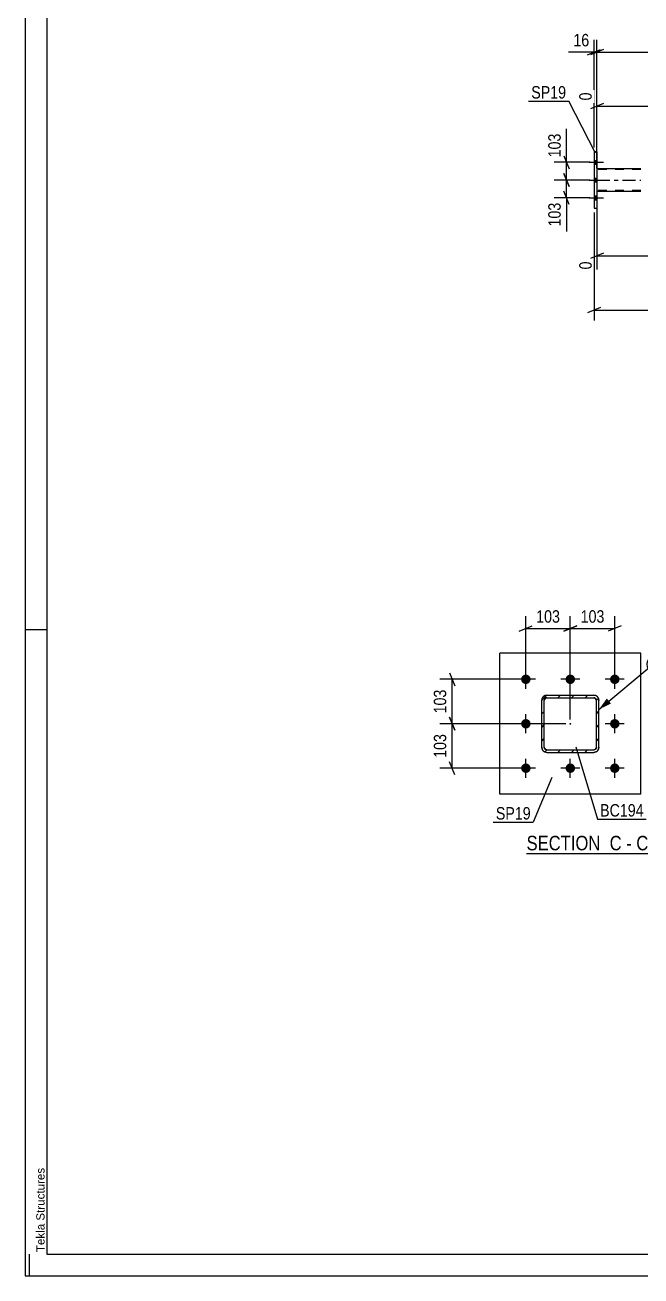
# Model space of a CAD drawing. Header units: millimetres. Extents: x -85 to 756, y -444 to 150.
# Drawn here: x -84.8 to 57.3, y -444.2 to -155.8 of the extents above; entities that cross this region are included whole.
import ezdxf

# ---------------------------------------------------------------- set-up
doc = ezdxf.new("R2010")
doc.units = ezdxf.units.MM
doc.linetypes.add('DXK_LINE_DOT2', pattern=[3.9198, 1.9599, -1.9599])
doc.linetypes.add('DXK_LINE_DOT3', pattern=[5.9187, 2.979, -0.9799, 0.9799, -0.9799])
doc.styles.add('Arial', font='ARIAL.TTF', dxfattribs={"height": 0.2})
doc.styles.add('Arial Narrow', font='ARIALN.TTF', dxfattribs={"height": 0.2})

# ---------------------------------------------------------------- blocks, each defined once
blk = doc.blocks.new('Unknown-814409655-1133')
at = {"color": 5, "linetype": 'Continuous'}
for p, q in [((-84.75, 149.79), (-84.75, -444.21)), ((-79.75, 144.79), (-79.75, -439.21)), ((-79.75, -295.21), (-84.75, -295.21)), ((-83.75, -444.21), (-83.75, -439.21)), ((-79.75, -439.21), (751.25, -439.21)), ((-84.75, -444.21), (756.25, -444.21))]:
    blk.add_line(p, q, dxfattribs=at)
at = {"color": 174, "linetype": 'Continuous', "style": 'Arial'}
blk.add_text('Tekla Structures', height=1.9102, rotation=90, dxfattribs=at).set_placement((-80.25, -438.71))
blk = doc.blocks.new('Unknown-814409655-15 - 6207')
at = {"color": 6, "linetype": 'Continuous'}
blk.add_line((30.89, -346.81), (58.96, -346.81), dxfattribs=at)
at = {"color": 0, "linetype": 'Continuous'}
blk.add_wipeout([(49, -346.06), (49, -342.56), (30.89, -342.56), (30.89, -346.06)], dxfattribs=at)
at = {"color": 7, "linetype": 'Continuous', "style": 'Arial Narrow'}
blk.add_text('SECTION ', height=3.34, dxfattribs=at).set_placement((30.89, -346.06))
at = {"color": 0, "linetype": 'Continuous'}
blk.add_wipeout([(52.81, -346.06), (52.81, -342.56), (50.05, -342.56), (50.05, -346.06)], dxfattribs=at)
blk.add_wipeout([(55.14, -346.06), (55.14, -342.56), (53.86, -342.56), (53.86, -346.06)], dxfattribs=at)
at = {"color": 7, "linetype": 'Continuous', "style": 'Arial Narrow'}
blk.add_text('C', height=3.34, dxfattribs=at).set_placement((50.05, -346.06))
at = {"color": 0, "linetype": 'Continuous'}
blk.add_wipeout([(58.96, -346.06), (58.96, -342.56), (56.19, -342.56), (56.19, -346.06)], dxfattribs=at)
at = {"color": 7, "linetype": 'Continuous', "style": 'Arial Narrow'}
for s, p in [('C', (56.19, -346.06)), ('-', (53.86, -346.06))]:
    blk.add_text(s, height=3.34, dxfattribs=at).set_placement(p)
blk = doc.blocks.new('Part-814409655-5713 - 5597')
at = {"color": 2, "linetype": 'Continuous'}
for p, q in [((47.1, -188.87), (57.22, -188.87)), ((57.22, -194.15), (47.1, -194.15))]:
    blk.add_line(p, q, dxfattribs=at)
at = {"color": 7, "linetype": 'DXK_LINE_DOT2'}
for p, q in [((47.1, -188.87), (47.1, -194.15)), ((57.22, -189.11), (47.1, -189.11)), ((57.22, -193.91), (47.1, -193.91))]:
    blk.add_line(p, q, dxfattribs=at)
at = {"color": 7, "linetype": 'DXK_LINE_DOT3'}
blk.add_line((47.1, -191.51), (57.22, -191.51), dxfattribs=at)
blk = doc.blocks.new('Part-814409655-5649 - 5597')
at = {"color": 2, "linetype": 'Continuous'}
for p, q in [((47.1, -185.01), (46.46, -185.01)), ((46.46, -185.01), (46.46, -198.01)), ((47.1, -185.01), (47.1, -198.01)), ((46.46, -198.01), (47.1, -198.01))]:
    blk.add_line(p, q, dxfattribs=at)
blk = doc.blocks.new('Bolt-814409655-5810 - 5597')
at = {"linetype": 'Continuous'}
for points in [[(47.1, -187.85), (47.1, -186.97), (46.46, -186.97), (46.46, -187.85)], [(47.1, -187.85), (47.1, -186.97), (46.46, -186.97), (46.46, -187.85)], [(47.1, -187.85), (47.1, -186.97), (46.46, -186.97), (46.46, -187.85)], [(47.1, -191.95), (47.1, -191.07), (46.46, -191.07), (46.46, -191.95)], [(47.1, -191.95), (47.1, -191.07), (46.46, -191.07), (46.46, -191.95)], [(47.1, -196.05), (47.1, -195.17), (46.46, -195.17), (46.46, -196.05)], [(47.1, -196.05), (47.1, -195.17), (46.46, -195.17), (46.46, -196.05)], [(47.1, -196.05), (47.1, -195.17), (46.46, -195.17), (46.46, -196.05)]]:
    blk.add_hatch(color=1, dxfattribs=at).paths.add_polyline_path(points)
at = {"color": 1, "linetype": 'Continuous'}
for p, q in [((45.3, -187.41), (48.62, -187.41)), ((45.3, -187.41), (48.62, -187.41)), ((45.3, -187.41), (48.62, -187.41)), ((46.46, -186.97), (47.1, -186.97)), ((46.46, -186.97), (47.1, -186.97)), ((46.46, -186.97), (47.1, -186.97)), ((46.46, -187.85), (47.1, -187.85)), ((46.46, -187.85), (47.1, -187.85)), ((46.46, -187.85), (47.1, -187.85)), ((45.3, -191.51), (48.62, -191.51)), ((45.3, -191.51), (48.62, -191.51)), ((46.46, -191.07), (47.1, -191.07)), ((46.46, -191.07), (47.1, -191.07)), ((46.46, -191.95), (47.1, -191.95)), ((46.46, -191.95), (47.1, -191.95)), ((45.3, -195.61), (48.62, -195.61)), ((45.3, -195.61), (48.62, -195.61)), ((45.3, -195.61), (48.62, -195.61)), ((46.46, -195.17), (47.1, -195.17)), ((46.46, -195.17), (47.1, -195.17)), ((46.46, -195.17), (47.1, -195.17)), ((46.46, -196.05), (47.1, -196.05)), ((46.46, -196.05), (47.1, -196.05)), ((46.46, -196.05), (47.1, -196.05))]:
    blk.add_line(p, q, dxfattribs=at)
blk = doc.blocks.new('Part-814409655-6249 - 6207')
at = {"linetype": 'Continuous'}
h = blk.add_hatch(dxfattribs=at)
h.set_pattern_fill('', scale=0.7, style=0, pattern_type=0)
h.set_pattern_definition([(45, (35.575, -310.2756), (-1.57154, 1.57154), [])])
h.paths.add_polyline_path([(46.38, -310.28), (35.58, -310.28), (35.12, -310.37), (34.73, -310.63), (34.47, -311.02), (34.38, -311.48), (34.38, -322.28), (34.47, -322.73), (34.73, -323.12), (35.12, -323.38), (35.58, -323.48), (46.38, -323.48), (46.83, -323.38), (47.22, -323.12), (47.48, -322.73), (47.58, -322.28), (47.58, -311.48), (47.48, -311.02), (47.22, -310.63), (46.83, -310.37)])
h.paths.add_polyline_path([(46.93, -311.25), (46.98, -311.48), (46.98, -322.28), (46.93, -322.51), (46.8, -322.7), (46.6, -322.83), (46.38, -322.88), (35.58, -322.88), (35.35, -322.83), (35.15, -322.7), (35.02, -322.51), (34.98, -322.28), (34.98, -311.48), (35.02, -311.25), (35.15, -311.05), (35.35, -310.92), (35.58, -310.88), (46.38, -310.88), (46.6, -310.92), (46.8, -311.05)])
blk.add_hatch(color=30, dxfattribs=at).paths.add_polyline_path([(40.98, -316.98, -1), (40.98, -316.78, -1)])
at = {"color": 7, "linetype": 'DXK_LINE_DOT2'}
for p, q in [((34.38, -311.48), (34.47, -311.02)), ((34.38, -322.28), (34.38, -311.48)), ((35.02, -311.25), (34.98, -311.48)), ((34.98, -322.28), (34.98, -311.48)), ((35.15, -311.05), (35.02, -311.25)), ((35.12, -310.37), (35.58, -310.28)), ((35.35, -310.92), (35.15, -311.05)), ((35.58, -310.88), (35.35, -310.92)), ((35.58, -310.28), (46.38, -310.28)), ((35.58, -310.88), (46.38, -310.88)), ((46.38, -310.28), (46.83, -310.37)), ((46.6, -310.92), (46.38, -310.88)), ((46.8, -311.05), (46.6, -310.92)), ((46.93, -311.25), (46.8, -311.05)), ((46.98, -311.48), (46.93, -311.25)), ((46.98, -322.28), (46.98, -311.48)), ((47.48, -311.02), (47.58, -311.48)), ((47.58, -322.28), (47.58, -311.48)), ((34.47, -322.73), (34.38, -322.28)), ((34.98, -322.28), (35.02, -322.51)), ((35.02, -322.51), (35.15, -322.7)), ((35.15, -322.7), (35.35, -322.83)), ((35.35, -322.83), (35.58, -322.88)), ((35.58, -322.88), (46.38, -322.88)), ((46.38, -322.88), (46.6, -322.83)), ((46.6, -322.83), (46.8, -322.7)), ((46.8, -322.7), (46.93, -322.51)), ((46.93, -322.51), (46.98, -322.28)), ((47.58, -322.28), (47.48, -322.73)), ((35.58, -323.48), (35.12, -323.38)), ((35.58, -323.48), (46.38, -323.48)), ((46.83, -323.38), (46.38, -323.48))]:
    blk.add_line(p, q, dxfattribs=at)
at = {"color": 2, "linetype": 'Continuous'}
for p, q in [((34.47, -311.02), (34.38, -311.48)), ((34.38, -322.28), (34.38, -311.48)), ((34.98, -311.48), (35.02, -311.25)), ((34.98, -322.28), (34.98, -311.48)), ((35.02, -311.25), (35.15, -311.05)), ((35.58, -310.28), (35.12, -310.37)), ((35.15, -311.05), (35.35, -310.92)), ((35.35, -310.92), (35.58, -310.88)), ((35.58, -310.28), (46.38, -310.28)), ((35.58, -310.88), (46.38, -310.88)), ((46.83, -310.37), (46.38, -310.28)), ((46.38, -310.88), (46.6, -310.92)), ((46.6, -310.92), (46.8, -311.05)), ((46.8, -311.05), (46.93, -311.25)), ((46.93, -311.25), (46.98, -311.48)), ((46.98, -322.28), (46.98, -311.48)), ((47.58, -311.48), (47.48, -311.02)), ((47.58, -322.28), (47.58, -311.48)), ((34.38, -322.28), (34.47, -322.73)), ((35.02, -322.51), (34.98, -322.28)), ((35.15, -322.7), (35.02, -322.51)), ((35.35, -322.83), (35.15, -322.7)), ((35.58, -322.88), (35.35, -322.83)), ((35.58, -322.88), (46.38, -322.88)), ((46.6, -322.83), (46.38, -322.88)), ((46.8, -322.7), (46.6, -322.83)), ((46.93, -322.51), (46.8, -322.7)), ((46.98, -322.28), (46.93, -322.51)), ((47.48, -322.73), (47.58, -322.28)), ((35.12, -323.38), (35.58, -323.48)), ((35.58, -323.48), (46.38, -323.48)), ((46.38, -323.48), (46.83, -323.38))]:
    blk.add_line(p, q, dxfattribs=at)
at = {"color": 7, "linetype": 'DXK_LINE_DOT3'}
blk.add_line((40.98, -316.88), (40.98, -316.88), dxfattribs=at)
at = {"color": 30, "linetype": 'DXK_LINE_DOT3'}
blk.add_line((40.98, -316.88), (40.98, -316.88), dxfattribs=at)
at = {"color": 30, "linetype": 'Continuous'}
blk.add_circle((40.98, -316.88), 0.1, dxfattribs=at)
at = {"color": 7, "linetype": 'DXK_LINE_DOT2'}
for centre, start, end in [((35.58, -311.48), 112.5, 157.5), ((46.38, -311.48), 22.5, 67.5), ((35.58, -322.28), 202.5, 247.5), ((46.38, -322.28), 292.5, 337.5)]:
    blk.add_arc(centre, 1.2, start, end, dxfattribs=at)
at = {"color": 2, "linetype": 'Continuous'}
for centre, start, end in [((35.58, -311.48), 112.5, 157.5), ((46.38, -311.48), 22.5, 67.5), ((35.58, -322.28), 202.5, 247.5), ((46.38, -322.28), 292.5, 337.5)]:
    blk.add_arc(centre, 1.2, start, end, dxfattribs=at)
blk = doc.blocks.new('Bolt-814409655-6240 - 6207')
at = {"linetype": 'Continuous'}
for points in [[(30.73, -307.73, -1), (30.73, -305.53, -1)], [(40.98, -307.73, -1), (40.98, -305.53, -1)], [(51.23, -307.73, -1), (51.23, -305.53, -1)], [(30.73, -317.98, -1), (30.73, -315.78, -1)], [(51.23, -317.98, -1), (51.23, -315.78, -1)], [(30.73, -328.23, -1), (30.73, -326.03, -1)], [(40.98, -328.23, -1), (40.98, -326.03, -1)], [(51.23, -328.23, -1), (51.23, -326.03, -1)]]:
    blk.add_hatch(color=1, dxfattribs=at).paths.add_polyline_path(points)
at = {"color": 1, "linetype": 'Continuous'}
for p, q in [((30.73, -308.83), (30.73, -304.43)), ((40.98, -308.83), (40.98, -304.43)), ((51.23, -308.83), (51.23, -304.43)), ((32.93, -306.63), (28.53, -306.63)), ((43.18, -306.63), (38.78, -306.63)), ((53.43, -306.63), (49.03, -306.63)), ((32.93, -316.88), (28.53, -316.88)), ((30.73, -319.08), (30.73, -314.68)), ((53.43, -316.88), (49.03, -316.88)), ((51.23, -319.08), (51.23, -314.68)), ((30.73, -329.33), (30.73, -324.93)), ((40.98, -329.33), (40.98, -324.93)), ((51.23, -329.33), (51.23, -324.93)), ((32.93, -327.13), (28.53, -327.13)), ((43.18, -327.13), (38.78, -327.13)), ((53.43, -327.13), (49.03, -327.13))]:
    blk.add_line(p, q, dxfattribs=at)
blk = doc.blocks.new('Part-814409655-6365 - 6207')
at = {"color": 2, "linetype": 'Continuous'}
for p, q in [((57.23, -300.63), (24.73, -300.63)), ((24.73, -333.13), (24.73, -300.63)), ((57.23, -333.13), (57.23, -300.63)), ((57.23, -333.13), (24.73, -333.13))]:
    blk.add_line(p, q, dxfattribs=at)
blk = doc.blocks.new('StraightDimension-814409655-6113 - 5597')
at = {"color": 7, "linetype": 'Continuous'}
for p, q in [((47.1, -194.29), (47.1, -212.12)), ((195.71, -203.55), (195.71, -217.6)), ((48.6, -208.39), (45.6, -209.59)), ((47.1, -208.99), (195.71, -208.99)), ((194.21, -209.59), (197.21, -208.39))]:
    blk.add_line(p, q, dxfattribs=at)
at = {"color": 0}
blk.add_wipeout([(125.66, -208.24), (125.66, -204.04), (117.15, -204.04), (117.15, -208.24)], dxfattribs=at)
at = {"color": 0, "linetype": 'Continuous'}
for points in [[(46.5, -209.69), (42.3, -209.69), (42.3, -212.72), (46.5, -212.72)], [(195.11, -209.69), (190.91, -209.69), (190.91, -218.2), (195.11, -218.2)]]:
    blk.add_wipeout(points, dxfattribs=at)
at = {"color": 3, "style": 'Arial Narrow'}
blk.add_text('3945', height=2.863, dxfattribs=at).set_placement((117.75, -207.64))
at = {"color": 3, "linetype": 'Continuous', "style": 'Arial Narrow'}
for s, height, p in [('0', 2.86, (45.9, -212.12)), ('3945', 2.863, (194.51, -217.6))]:
    blk.add_text(s, height=height, rotation=90.0002, dxfattribs=at).set_placement(p)
blk = doc.blocks.new('StraightDimension-814409655-6019 - 5597')
at = {"color": 7, "linetype": 'Continuous'}
for p, q in [((45.46, -187.41), (37.26, -187.41)), ((39.51, -185.91), (40.71, -188.91)), ((40.11, -191.51), (40.11, -187.41)), ((40.71, -193.01), (39.51, -190.01)), ((45.46, -191.51), (37.26, -191.51))]:
    blk.add_line(p, q, dxfattribs=at)
at = {"color": 0}
blk.add_wipeout([(39.36, -180.2), (35.16, -180.2), (35.16, -186.88), (39.36, -186.88)], dxfattribs=at)
at = {"color": 7, "linetype": 'Continuous'}
blk.add_line((40.11, -187.41), (40.11, -179.67), dxfattribs=at)
blk.add_line((40.11, -187.41), (40.11, -179.67), dxfattribs=at)
at = {"color": 3, "style": 'Arial Narrow'}
blk.add_text('103', height=2.863, rotation=90.0002, dxfattribs=at).set_placement((38.76, -186.28))
blk = doc.blocks.new('StraightDimension-814409655-6085 - 5597')
at = {"color": 7, "linetype": 'Continuous'}
for p, q in [((44.96, -162.63), (47.96, -161.43)), ((48.6, -161.43), (45.6, -162.63)), ((46.46, -184.01), (46.46, -159.18)), ((47.1, -184.01), (47.1, -159.18)), ((46.46, -162.03), (47.1, -162.03))]:
    blk.add_line(p, q, dxfattribs=at)
at = {"color": 0}
blk.add_wipeout([(45.93, -161.28), (45.93, -157.08), (41.08, -157.08), (41.08, -161.28)], dxfattribs=at)
at = {"color": 7, "linetype": 'Continuous'}
blk.add_line((46.46, -162.03), (40.55, -162.03), dxfattribs=at)
blk.add_line((46.46, -162.03), (40.55, -162.03), dxfattribs=at)
at = {"color": 3, "style": 'Arial Narrow'}
blk.add_text('16', height=2.863, dxfattribs=at).set_placement((41.68, -160.68))
blk = doc.blocks.new('StraightDimension-814409655-6006 - 5597')
at = {"color": 7, "linetype": 'Continuous'}
for p, q in [((39.51, -190.01), (40.71, -193.01)), ((45.46, -191.51), (37.26, -191.51)), ((40.11, -195.61), (40.11, -191.51)), ((45.46, -195.61), (37.26, -195.61)), ((40.71, -197.11), (39.51, -194.11))]:
    blk.add_line(p, q, dxfattribs=at)
at = {"color": 0}
blk.add_wipeout([(39.36, -196.13), (35.16, -196.13), (35.16, -202.82), (39.36, -202.82)], dxfattribs=at)
at = {"color": 7, "linetype": 'Continuous'}
blk.add_line((40.11, -195.61), (40.11, -203.34), dxfattribs=at)
blk.add_line((40.11, -195.61), (40.11, -203.34), dxfattribs=at)
at = {"color": 3, "style": 'Arial Narrow'}
blk.add_text('103', height=2.863, rotation=90.0002, dxfattribs=at).set_placement((38.76, -202.22))
blk = doc.blocks.new('StraightDimension-814409655-6054 - 5597')
at = {"color": 7, "linetype": 'Continuous'}
for p, q in [((46.46, -199.01), (46.46, -223.89)), ((47.96, -220.89), (44.96, -222.09)), ((46.46, -221.49), (645.16, -221.49))]:
    blk.add_line(p, q, dxfattribs=at)
blk = doc.blocks.new('StraightDimension-814409655-6075 - 5597')
at = {"color": 7, "linetype": 'Continuous'}
for p, q in [((48.6, -161.43), (45.6, -162.63)), ((47.1, -184.01), (47.1, -159.18)), ((47.1, -162.03), (644.52, -162.03))]:
    blk.add_line(p, q, dxfattribs=at)
blk = doc.blocks.new('StraightDimension-814409655-6134 - 5597')
at = {"color": 7, "linetype": 'Continuous'}
for p, q in [((195.71, -180.25), (195.71, -165.84)), ((47.1, -188.8), (47.1, -171.32)), ((48.6, -173.85), (45.6, -175.05)), ((47.1, -174.45), (195.71, -174.45)), ((194.21, -175.05), (197.21, -173.85))]:
    blk.add_line(p, q, dxfattribs=at)
at = {"color": 0, "linetype": 'Continuous'}
for points in [[(195.11, -165.24), (190.91, -165.24), (190.91, -173.75), (195.11, -173.75)], [(46.5, -170.72), (42.3, -170.72), (42.3, -173.75), (46.5, -173.75)]]:
    blk.add_wipeout(points, dxfattribs=at)
at = {"color": 0}
blk.add_wipeout([(125.66, -173.7), (125.66, -169.5), (117.15, -169.5), (117.15, -173.7)], dxfattribs=at)
at = {"color": 3, "linetype": 'Continuous', "style": 'Arial Narrow'}
for s, height, p in [('3945', 2.863, (194.51, -173.15)), ('0', 2.86, (45.9, -173.15))]:
    blk.add_text(s, height=height, rotation=90.0002, dxfattribs=at).set_placement(p)
at = {"color": 3, "style": 'Arial Narrow'}
blk.add_text('3945', height=2.863, dxfattribs=at).set_placement((117.75, -173.1))
blk = doc.blocks.new('StraightDimension-814409655-6402 - 6207')
at = {"color": 7, "linetype": 'Continuous'}
for p, q in [((39.98, -316.88), (10.87, -316.88)), ((13.12, -315.38), (14.32, -318.38)), ((13.72, -327.13), (13.72, -316.88)), ((14.32, -328.63), (13.12, -325.63)), ((29.72, -327.13), (10.87, -327.13))]:
    blk.add_line(p, q, dxfattribs=at)
at = {"color": 0}
blk.add_wipeout([(12.97, -318.66), (8.77, -318.66), (8.77, -325.34), (12.97, -325.34)], dxfattribs=at)
at = {"color": 3, "style": 'Arial Narrow'}
blk.add_text('103', height=2.863, rotation=90.0002, dxfattribs=at).set_placement((12.37, -324.74))
blk = doc.blocks.new('StraightDimension-814409655-6410 - 6207')
at = {"color": 7, "linetype": 'Continuous'}
for p, q in [((13.12, -305.13), (14.32, -308.13)), ((29.72, -306.63), (10.87, -306.63)), ((13.72, -316.88), (13.72, -306.63)), ((39.98, -316.88), (10.87, -316.88)), ((14.32, -318.38), (13.12, -315.38))]:
    blk.add_line(p, q, dxfattribs=at)
at = {"color": 0}
blk.add_wipeout([(12.97, -308.41), (8.77, -308.41), (8.77, -315.09), (12.97, -315.09)], dxfattribs=at)
at = {"color": 3, "style": 'Arial Narrow'}
blk.add_text('103', height=2.863, rotation=90.0002, dxfattribs=at).set_placement((12.37, -314.49))
blk = doc.blocks.new('StraightDimension-814409655-6419 - 6207')
at = {"color": 7, "linetype": 'Continuous'}
for p, q in [((30.72, -305.63), (30.72, -292.07)), ((40.98, -315.88), (40.98, -292.07)), ((29.22, -295.52), (32.22, -294.32)), ((30.72, -294.92), (40.98, -294.92)), ((42.48, -294.32), (39.48, -295.52))]:
    blk.add_line(p, q, dxfattribs=at)
at = {"color": 0}
blk.add_wipeout([(39.19, -294.17), (39.19, -289.97), (32.51, -289.97), (32.51, -294.17)], dxfattribs=at)
at = {"color": 3, "style": 'Arial Narrow'}
blk.add_text('103', height=2.863, dxfattribs=at).set_placement((33.11, -293.57))
blk = doc.blocks.new('StraightDimension-814409655-6427 - 6207')
at = {"color": 7, "linetype": 'Continuous'}
for p, q in [((40.98, -315.88), (40.98, -292.07)), ((51.23, -305.63), (51.23, -292.07)), ((39.48, -295.52), (42.48, -294.32)), ((40.98, -294.92), (51.23, -294.92)), ((52.73, -294.32), (49.73, -295.52))]:
    blk.add_line(p, q, dxfattribs=at)
at = {"color": 0}
blk.add_wipeout([(49.44, -294.17), (49.44, -289.97), (42.76, -289.97), (42.76, -294.17)], dxfattribs=at)
at = {"color": 3, "style": 'Arial Narrow'}
blk.add_text('103', height=2.863, dxfattribs=at).set_placement((43.36, -293.57))
blk = doc.blocks.new('Mark-814409655-5645 - 5597')
at = {"color": 0}
blk.add_wipeout([(40.01, -172.71), (40.01, -169.71), (31.97, -169.71), (31.97, -172.71)], dxfattribs=at)
blk.add_wipeout([(40.01, -172.71), (40.01, -169.71), (31.97, -169.71), (31.97, -172.71)], dxfattribs=at)
at = {"color": 30, "linetype": 'Continuous'}
for p in [(31.37, -173.31), (46.75, -185.28)]:
    blk.add_line(p, (40.61, -173.31), dxfattribs=at)
at = {"color": 3, "style": 'Arial Narrow'}
blk.add_text('SP19', height=2.863, dxfattribs=at).set_placement((31.97, -172.71))
blk = doc.blocks.new('Mark-814409655-6361 - 6207')
at = {"color": 0}
blk.add_wipeout([(31.85, -338.96), (31.85, -335.96), (23.81, -335.96), (23.81, -338.96)], dxfattribs=at)
blk.add_wipeout([(31.85, -338.96), (31.85, -335.96), (23.81, -335.96), (23.81, -338.96)], dxfattribs=at)
at = {"color": 30, "linetype": 'Continuous'}
for p in [(36.69, -329.26), (23.21, -339.56)]:
    blk.add_line(p, (32.45, -339.56), dxfattribs=at)
at = {"color": 3, "style": 'Arial Narrow'}
blk.add_text('SP19', height=2.863, dxfattribs=at).set_placement((23.81, -338.96))
blk = doc.blocks.new('Mark-814409655-6245 - 6207')
at = {"color": 0}
blk.add_wipeout([(57.9, -338.27), (57.9, -335.27), (47.85, -335.27), (47.85, -338.27)], dxfattribs=at)
blk.add_wipeout([(57.9, -338.27), (57.9, -335.27), (47.85, -335.27), (47.85, -338.27)], dxfattribs=at)
at = {"color": 30, "linetype": 'Continuous'}
for p, q in [((42.27, -322.18), (47.25, -338.87)), ((47.25, -338.87), (58.5, -338.87))]:
    blk.add_line(p, q, dxfattribs=at)
at = {"color": 3, "style": 'Arial Narrow'}
blk.add_text('BC194', height=2.863, dxfattribs=at).set_placement((47.85, -338.27))
blk = doc.blocks.new('WeldMark-814409655-6435 - 6207')
at = {"linetype": 'Continuous'}
blk.add_hatch(color=30, dxfattribs=at).paths.add_polyline_path([(50.36, -312.22), (47.58, -313.56), (49.4, -311.06)])
at = {"color": 30, "linetype": 'Continuous'}
for p, q in [((47.58, -313.56), (60.09, -303.15)), ((60.09, -303.15), (69.09, -303.15))]:
    blk.add_line(p, q, dxfattribs=at)
at = {"color": 3, "linetype": 'Continuous'}
for q in [(67.81, -307.44), (64.38, -307.44)]:
    blk.add_line((64.38, -303.15), q, dxfattribs=at)
for start, end in [(90, 270), (270, 90)]:
    blk.add_arc((60.09, -303.15), 1.5, start, end, dxfattribs=at)
at = {"color": 0, "linetype": 'Continuous'}
blk.add_wipeout([(80.47, -304.05), (80.47, -301.05), (72.69, -301.05), (72.69, -304.05)], dxfattribs=at)
blk.add_wipeout([(80.47, -304.05), (80.47, -301.05), (72.69, -301.05), (72.69, -304.05)], dxfattribs=at)
at = {"color": 3, "linetype": 'Continuous'}
for q in [(73.38, -298.87), (73.38, -307.44)]:
    blk.add_line((69.09, -303.15), q, dxfattribs=at)
at = {"color": 3, "linetype": 'Continuous', "style": 'Arial'}
blk.add_text('TYP', height=2.865, dxfattribs=at).set_placement((72.69, -304.05))

msp = doc.modelspace()

# ---------------------------------------------------------------- block references
for name in ['Unknown-814409655-1133', 'Bolt-814409655-5810 - 5597', 'Part-814409655-5649 - 5597', 'Part-814409655-5713 - 5597', 'Part-814409655-6365 - 6207', 'Bolt-814409655-6240 - 6207', 'Part-814409655-6249 - 6207']:
    msp.add_blockref(name, (0, 0))

# ---------------------------------------------------------------- next in the draw order: block references
for name in ['StraightDimension-814409655-6113 - 5597', 'StraightDimension-814409655-6402 - 6207', 'Mark-814409655-6245 - 6207', 'Unknown-814409655-15 - 6207']:
    msp.add_blockref(name, (0, 0))

# ---------------------------------------------------------------- next in the draw order: block references
for name in ['StraightDimension-814409655-6019 - 5597', 'StraightDimension-814409655-6410 - 6207', 'Mark-814409655-6361 - 6207']:
    msp.add_blockref(name, (0, 0))

# ---------------------------------------------------------------- next in the draw order: block references
for name in ['StraightDimension-814409655-6085 - 5597', 'StraightDimension-814409655-6006 - 5597', 'StraightDimension-814409655-6419 - 6207']:
    msp.add_blockref(name, (0, 0))

# ---------------------------------------------------------------- next in the draw order: block references
for name in ['StraightDimension-814409655-6075 - 5597', 'StraightDimension-814409655-6054 - 5597', 'StraightDimension-814409655-6427 - 6207']:
    msp.add_blockref(name, (0, 0))

# ---------------------------------------------------------------- next in the draw order: block references
for name in ['StraightDimension-814409655-6134 - 5597', 'WeldMark-814409655-6435 - 6207']:
    msp.add_blockref(name, (0, 0))

# ---------------------------------------------------------------- next in the draw order: block references
msp.add_blockref('Mark-814409655-5645 - 5597', (0, 0))

doc.saveas('drawing.dxf')
